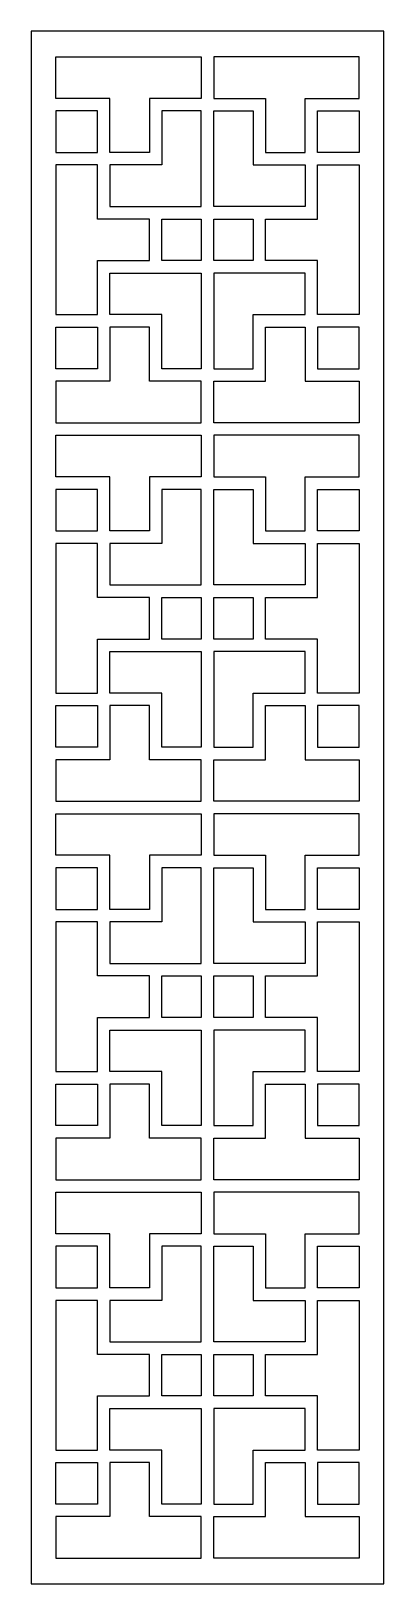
# Model space of a CAD drawing. Header units: centimetres. Extents: x -27 to -22.9, y -9 to 9.
import ezdxf

# ---------------------------------------------------------------- set-up
doc = ezdxf.new("R2010")
doc.units = ezdxf.units.CM
doc.header["$MEASUREMENT"] = 0
doc.layers.add('layer 1', color=7, linetype='Continuous')

msp = doc.modelspace()

# ---------------------------------------------------------------- linework, layer by layer
at = {"layer": 'layer 1', "color": 250}
msp.add_open_spline([(-26.99914, 9.00077), (-25.63316, 9.00077), (-24.26718, 9.00077), (-22.90121, 9.00077), (-22.90121, 9.00077), (-22.90121, 3.00044), (-22.90121, -2.99988), (-22.90121, -9.00021), (-22.90121, -9.00021), (-24.26718, -9.00021), (-25.63316, -9.00021), (-26.99914, -9.00021), (-26.99914, -9.00021), (-26.99914, -2.99988), (-26.99914, 3.00044), (-26.99914, 9.00077)], degree=3, knots=[0, 0, 0, 0, 0.2, 0.2, 0.2, 0.2, 0.4, 0.4, 0.4, 0.4, 0.6, 0.6, 0.6, 0.6, 1, 1, 1, 1], dxfattribs=at)
at = {"layer": 'layer 1', "color": 7}
for points, knots in [([(-25.0225, 8.22022), (-25.0225, 8.38095), (-25.0225, 8.54165), (-25.0225, 8.70236), (-25.0225, 8.70236), (-25.58495, 8.70236), (-26.14743, 8.70236), (-26.70984, 8.70236), (-26.70984, 8.70236), (-26.70984, 8.54165), (-26.70984, 8.38095), (-26.70984, 8.22022), (-26.70984, 8.22022), (-26.50095, 8.22022), (-26.29202, 8.22022), (-26.08313, 8.22022), (-26.08313, 8.22022), (-26.08313, 8.01131), (-26.08313, 7.80241), (-26.08313, 7.59349), (-26.08313, 7.59349), (-25.93047, 7.59349), (-25.7778, 7.59349), (-25.62512, 7.59349), (-25.62512, 7.59349), (-25.62512, 7.80241), (-25.62512, 8.01131), (-25.62512, 8.22022), (-25.62512, 8.22022), (-25.42425, 8.22022), (-25.22337, 8.22022), (-25.0225, 8.22022)], [0, 0, 0, 0, 0.11111111, 0.11111111, 0.11111111, 0.11111111, 0.22222222, 0.22222222, 0.22222222, 0.22222222, 0.33333333, 0.33333333, 0.33333333, 0.33333333, 0.44444444, 0.44444444, 0.44444444, 0.44444444, 0.55555556, 0.55555556, 0.55555556, 0.55555556, 0.66666667, 0.66666667, 0.66666667, 0.66666667, 0.77777778, 0.77777778, 0.77777778, 0.77777778, 1, 1, 1, 1]), ([(-24.87786, 8.22022), (-24.87786, 8.38095), (-24.87786, 8.54165), (-24.87786, 8.70236), (-24.87786, 8.70236), (-24.3154, 8.70236), (-23.75294, 8.70236), (-23.19048, 8.70236), (-23.19048, 8.70236), (-23.19048, 8.54165), (-23.19048, 8.38095), (-23.19048, 8.22022), (-23.19048, 8.22022), (-23.39939, 8.22022), (-23.60829, 8.22022), (-23.81722, 8.22022), (-23.81722, 8.22022), (-23.81722, 8.01131), (-23.81722, 7.80241), (-23.81722, 7.59349), (-23.81722, 7.59349), (-23.9699, 7.59349), (-24.12256, 7.59349), (-24.27521, 7.59349), (-24.27521, 7.59349), (-24.27521, 7.80241), (-24.27521, 8.01131), (-24.27521, 8.22022), (-24.27521, 8.22022), (-24.47609, 8.22022), (-24.67697, 8.22022), (-24.87786, 8.22022)], [0, 0, 0, 0, 0.11111111, 0.11111111, 0.11111111, 0.11111111, 0.22222222, 0.22222222, 0.22222222, 0.22222222, 0.33333333, 0.33333333, 0.33333333, 0.33333333, 0.44444444, 0.44444444, 0.44444444, 0.44444444, 0.55555556, 0.55555556, 0.55555556, 0.55555556, 0.66666667, 0.66666667, 0.66666667, 0.66666667, 0.77777778, 0.77777778, 0.77777778, 0.77777778, 1, 1, 1, 1]), ([(-26.70984, 8.07563), (-26.54916, 8.07563), (-26.38848, 8.07563), (-26.22778, 8.07563), (-26.22778, 8.07563), (-26.22778, 7.91491), (-26.22778, 7.75421), (-26.22778, 7.59349), (-26.22778, 7.59349), (-26.38848, 7.59349), (-26.54916, 7.59349), (-26.70984, 7.59349), (-26.70984, 7.59349), (-26.70984, 7.75421), (-26.70984, 7.91491), (-26.70984, 8.07563)], [0, 0, 0, 0, 0.2, 0.2, 0.2, 0.2, 0.4, 0.4, 0.4, 0.4, 0.6, 0.6, 0.6, 0.6, 1, 1, 1, 1]), ([(-25.4805, 7.44886), (-25.4805, 7.65778), (-25.4805, 7.8667), (-25.4805, 8.07563), (-25.4805, 8.07563), (-25.32782, 8.07563), (-25.17516, 8.07563), (-25.0225, 8.07563), (-25.0225, 8.07563), (-25.0225, 7.70598), (-25.0225, 7.33637), (-25.0225, 6.96677), (-25.0225, 6.96677), (-25.41428, 6.96677), (-25.78639, 6.96677), (-26.08313, 6.96677), (-26.08313, 6.96677), (-26.08313, 7.12745), (-26.08313, 7.28815), (-26.08313, 7.44886), (-26.08313, 7.44886), (-25.88225, 7.44886), (-25.68138, 7.44886), (-25.4805, 7.44886)], [0, 0, 0, 0, 0.14285714, 0.14285714, 0.14285714, 0.14285714, 0.28571429, 0.28571429, 0.28571429, 0.28571429, 0.42857143, 0.42857143, 0.42857143, 0.42857143, 0.57142857, 0.57142857, 0.57142857, 0.57142857, 0.71428571, 0.71428571, 0.71428571, 0.71428571, 1, 1, 1, 1]), ([(-24.41984, 7.44886), (-24.41984, 7.65778), (-24.41984, 7.8667), (-24.41984, 8.07563), (-24.41984, 8.07563), (-24.57252, 8.07563), (-24.72518, 8.07563), (-24.87786, 8.07563), (-24.87786, 8.07563), (-24.87786, 7.70598), (-24.87786, 7.33637), (-24.87786, 6.96677), (-24.87786, 6.96677), (-24.48608, 6.96677), (-24.11397, 6.96677), (-23.81722, 6.96677), (-23.81722, 6.96677), (-23.81722, 7.12745), (-23.81722, 7.28815), (-23.81722, 7.44886), (-23.81722, 7.44886), (-24.0181, 7.44886), (-24.21899, 7.44886), (-24.41984, 7.44886)], [0, 0, 0, 0, 0.14285714, 0.14285714, 0.14285714, 0.14285714, 0.28571429, 0.28571429, 0.28571429, 0.28571429, 0.42857143, 0.42857143, 0.42857143, 0.42857143, 0.57142857, 0.57142857, 0.57142857, 0.57142857, 0.71428571, 0.71428571, 0.71428571, 0.71428571, 1, 1, 1, 1]), ([(-23.19048, 8.07563), (-23.35117, 8.07563), (-23.51188, 8.07563), (-23.67259, 8.07563), (-23.67259, 8.07563), (-23.67259, 7.91491), (-23.67259, 7.75421), (-23.67259, 7.59349), (-23.67259, 7.59349), (-23.51188, 7.59349), (-23.35117, 7.59349), (-23.19048, 7.59349), (-23.19048, 7.59349), (-23.19048, 7.75421), (-23.19048, 7.91491), (-23.19048, 8.07563)], [0, 0, 0, 0, 0.2, 0.2, 0.2, 0.2, 0.4, 0.4, 0.4, 0.4, 0.6, 0.6, 0.6, 0.6, 1, 1, 1, 1]), ([(-26.70984, 7.44886), (-26.54916, 7.44886), (-26.38848, 7.44886), (-26.22778, 7.44886), (-26.22778, 7.44886), (-26.22778, 7.23995), (-26.22778, 7.03105), (-26.22778, 6.82212), (-26.22778, 6.82212), (-26.0269, 6.82212), (-25.82598, 6.82212), (-25.62512, 6.82212), (-25.62512, 6.82212), (-25.62512, 6.66141), (-25.62512, 6.50072), (-25.62512, 6.34002), (-25.62512, 6.34002), (-25.82598, 6.34002), (-26.0269, 6.34002), (-26.22778, 6.34002), (-26.22778, 6.34002), (-26.22778, 6.13111), (-26.22778, 5.92218), (-26.22778, 5.7133), (-26.22778, 5.7133), (-26.38848, 5.7133), (-26.54916, 5.7133), (-26.70984, 5.7133), (-26.70984, 5.7133), (-26.70984, 6.29179), (-26.70984, 6.87034), (-26.70984, 7.44886)], [0, 0, 0, 0, 0.11111111, 0.11111111, 0.11111111, 0.11111111, 0.22222222, 0.22222222, 0.22222222, 0.22222222, 0.33333333, 0.33333333, 0.33333333, 0.33333333, 0.44444444, 0.44444444, 0.44444444, 0.44444444, 0.55555556, 0.55555556, 0.55555556, 0.55555556, 0.66666667, 0.66666667, 0.66666667, 0.66666667, 0.77777778, 0.77777778, 0.77777778, 0.77777778, 1, 1, 1, 1]), ([(-23.19048, 7.44886), (-23.35117, 7.44886), (-23.51188, 7.44886), (-23.67259, 7.44886), (-23.67259, 7.44886), (-23.67259, 7.23995), (-23.67259, 7.03105), (-23.67259, 6.82212), (-23.67259, 6.82212), (-23.87348, 6.82212), (-24.07435, 6.82212), (-24.27521, 6.82212), (-24.27521, 6.82212), (-24.27521, 6.66141), (-24.27521, 6.50072), (-24.27521, 6.34002), (-24.27521, 6.34002), (-24.07435, 6.34002), (-23.87348, 6.34002), (-23.67259, 6.34002), (-23.67259, 6.34002), (-23.67259, 6.13111), (-23.67259, 5.92218), (-23.67259, 5.7133), (-23.67259, 5.7133), (-23.51188, 5.7133), (-23.35117, 5.7133), (-23.19048, 5.7133), (-23.19048, 5.7133), (-23.19048, 6.29179), (-23.19048, 6.87034), (-23.19048, 7.44886)], [0, 0, 0, 0, 0.11111111, 0.11111111, 0.11111111, 0.11111111, 0.22222222, 0.22222222, 0.22222222, 0.22222222, 0.33333333, 0.33333333, 0.33333333, 0.33333333, 0.44444444, 0.44444444, 0.44444444, 0.44444444, 0.55555556, 0.55555556, 0.55555556, 0.55555556, 0.66666667, 0.66666667, 0.66666667, 0.66666667, 0.77777778, 0.77777778, 0.77777778, 0.77777778, 1, 1, 1, 1]), ([(-25.4805, 6.34002), (-25.32782, 6.34002), (-25.17516, 6.34002), (-25.0225, 6.34002), (-25.0225, 6.34002), (-25.0225, 6.50072), (-25.0225, 6.66141), (-25.0225, 6.82212), (-25.0225, 6.82212), (-25.17516, 6.82212), (-25.32782, 6.82212), (-25.4805, 6.82212), (-25.4805, 6.82212), (-25.4805, 6.66141), (-25.4805, 6.50072), (-25.4805, 6.34002)], [0, 0, 0, 0, 0.2, 0.2, 0.2, 0.2, 0.4, 0.4, 0.4, 0.4, 0.6, 0.6, 0.6, 0.6, 1, 1, 1, 1]), ([(-24.41984, 6.82212), (-24.57252, 6.82212), (-24.72518, 6.82212), (-24.87786, 6.82212), (-24.87786, 6.82212), (-24.87786, 6.66141), (-24.87786, 6.50072), (-24.87786, 6.34002), (-24.87786, 6.34002), (-24.72518, 6.34002), (-24.57252, 6.34002), (-24.41984, 6.34002), (-24.41984, 6.34002), (-24.41984, 6.50072), (-24.41984, 6.66141), (-24.41984, 6.82212)], [0, 0, 0, 0, 0.2, 0.2, 0.2, 0.2, 0.4, 0.4, 0.4, 0.4, 0.6, 0.6, 0.6, 0.6, 1, 1, 1, 1]), ([(-25.4805, 5.7133), (-25.4805, 5.50435), (-25.4805, 5.29543), (-25.4805, 5.08654), (-25.4805, 5.08654), (-25.32782, 5.08654), (-25.17516, 5.08654), (-25.0225, 5.08654), (-25.0225, 5.08654), (-25.0225, 5.45615), (-25.0225, 5.82577), (-25.0225, 6.19539), (-25.0225, 6.19539), (-25.41428, 6.19539), (-25.78639, 6.19539), (-26.08313, 6.19539), (-26.08313, 6.19539), (-26.08313, 6.03468), (-26.08313, 5.87397), (-26.08313, 5.7133), (-26.08313, 5.7133), (-25.88225, 5.7133), (-25.68138, 5.7133), (-25.4805, 5.7133)], [0, 0, 0, 0, 0.14285714, 0.14285714, 0.14285714, 0.14285714, 0.28571429, 0.28571429, 0.28571429, 0.28571429, 0.42857143, 0.42857143, 0.42857143, 0.42857143, 0.57142857, 0.57142857, 0.57142857, 0.57142857, 0.71428571, 0.71428571, 0.71428571, 0.71428571, 1, 1, 1, 1]), ([(-24.41984, 5.7133), (-24.41984, 5.50435), (-24.41984, 5.29543), (-24.41984, 5.08654), (-24.41984, 5.08654), (-24.57252, 5.08654), (-24.72518, 5.08654), (-24.87786, 5.08654), (-24.87786, 5.08654), (-24.87786, 5.45615), (-24.87786, 5.82577), (-24.87786, 6.19539), (-24.87786, 6.19539), (-24.48608, 6.19539), (-24.11397, 6.19539), (-23.81722, 6.19539), (-23.81722, 6.19539), (-23.81722, 6.03468), (-23.81722, 5.87397), (-23.81722, 5.7133), (-23.81722, 5.7133), (-24.0181, 5.7133), (-24.21899, 5.7133), (-24.41984, 5.7133)], [0, 0, 0, 0, 0.14285714, 0.14285714, 0.14285714, 0.14285714, 0.28571429, 0.28571429, 0.28571429, 0.28571429, 0.42857143, 0.42857143, 0.42857143, 0.42857143, 0.57142857, 0.57142857, 0.57142857, 0.57142857, 0.71428571, 0.71428571, 0.71428571, 0.71428571, 1, 1, 1, 1]), ([(-26.70984, 5.08654), (-26.54916, 5.08654), (-26.38848, 5.08654), (-26.22778, 5.08654), (-26.22778, 5.08654), (-26.22778, 5.24723), (-26.22778, 5.40793), (-26.22778, 5.56865), (-26.22778, 5.56865), (-26.38848, 5.56865), (-26.54916, 5.56865), (-26.70984, 5.56865), (-26.70984, 5.56865), (-26.70984, 5.40793), (-26.70984, 5.24723), (-26.70984, 5.08654)], [0, 0, 0, 0, 0.2, 0.2, 0.2, 0.2, 0.4, 0.4, 0.4, 0.4, 0.6, 0.6, 0.6, 0.6, 1, 1, 1, 1]), ([(-25.0225, 4.94191), (-25.0225, 4.78119), (-25.0225, 4.62048), (-25.0225, 4.45979), (-25.0225, 4.45979), (-25.58495, 4.45979), (-26.14743, 4.45979), (-26.70984, 4.45979), (-26.70984, 4.45979), (-26.70984, 4.62048), (-26.70984, 4.78119), (-26.70984, 4.94191), (-26.70984, 4.94191), (-26.50095, 4.94191), (-26.29202, 4.94191), (-26.08313, 4.94191), (-26.08313, 4.94191), (-26.08313, 5.15081), (-26.08313, 5.35973), (-26.08313, 5.56865), (-26.08313, 5.56865), (-25.93047, 5.56865), (-25.7778, 5.56865), (-25.62512, 5.56865), (-25.62512, 5.56865), (-25.62512, 5.35973), (-25.62512, 5.15081), (-25.62512, 4.94191), (-25.62512, 4.94191), (-25.42425, 4.94191), (-25.22337, 4.94191), (-25.0225, 4.94191)], [0, 0, 0, 0, 0.11111111, 0.11111111, 0.11111111, 0.11111111, 0.22222222, 0.22222222, 0.22222222, 0.22222222, 0.33333333, 0.33333333, 0.33333333, 0.33333333, 0.44444444, 0.44444444, 0.44444444, 0.44444444, 0.55555556, 0.55555556, 0.55555556, 0.55555556, 0.66666667, 0.66666667, 0.66666667, 0.66666667, 0.77777778, 0.77777778, 0.77777778, 0.77777778, 1, 1, 1, 1]), ([(-24.87786, 4.94191), (-24.87786, 4.78119), (-24.87786, 4.62048), (-24.87786, 4.45979), (-24.87786, 4.45979), (-24.3154, 4.45979), (-23.75294, 4.45979), (-23.19048, 4.45979), (-23.19048, 4.45979), (-23.19048, 4.62048), (-23.19048, 4.78119), (-23.19048, 4.94191), (-23.19048, 4.94191), (-23.39939, 4.94191), (-23.60829, 4.94191), (-23.81722, 4.94191), (-23.81722, 4.94191), (-23.81722, 5.15081), (-23.81722, 5.35973), (-23.81722, 5.56865), (-23.81722, 5.56865), (-23.9699, 5.56865), (-24.12256, 5.56865), (-24.27521, 5.56865), (-24.27521, 5.56865), (-24.27521, 5.35973), (-24.27521, 5.15081), (-24.27521, 4.94191), (-24.27521, 4.94191), (-24.47609, 4.94191), (-24.67697, 4.94191), (-24.87786, 4.94191)], [0, 0, 0, 0, 0.11111111, 0.11111111, 0.11111111, 0.11111111, 0.22222222, 0.22222222, 0.22222222, 0.22222222, 0.33333333, 0.33333333, 0.33333333, 0.33333333, 0.44444444, 0.44444444, 0.44444444, 0.44444444, 0.55555556, 0.55555556, 0.55555556, 0.55555556, 0.66666667, 0.66666667, 0.66666667, 0.66666667, 0.77777778, 0.77777778, 0.77777778, 0.77777778, 1, 1, 1, 1]), ([(-23.19048, 5.08654), (-23.35117, 5.08654), (-23.51188, 5.08654), (-23.67259, 5.08654), (-23.67259, 5.08654), (-23.67259, 5.24723), (-23.67259, 5.40793), (-23.67259, 5.56865), (-23.67259, 5.56865), (-23.51188, 5.56865), (-23.35117, 5.56865), (-23.19048, 5.56865), (-23.19048, 5.56865), (-23.19048, 5.40793), (-23.19048, 5.24723), (-23.19048, 5.08654)], [0, 0, 0, 0, 0.2, 0.2, 0.2, 0.2, 0.4, 0.4, 0.4, 0.4, 0.6, 0.6, 0.6, 0.6, 1, 1, 1, 1]), ([(-25.0225, 3.83306), (-25.0225, 3.99373), (-25.0225, 4.15446), (-25.0225, 4.31515), (-25.0225, 4.31515), (-25.58495, 4.31515), (-26.14743, 4.31515), (-26.70984, 4.31515), (-26.70984, 4.31515), (-26.70984, 4.15446), (-26.70984, 3.99373), (-26.70984, 3.83306), (-26.70984, 3.83306), (-26.50095, 3.83306), (-26.29202, 3.83306), (-26.08313, 3.83306), (-26.08313, 3.83306), (-26.08313, 3.62412), (-26.08313, 3.41524), (-26.08313, 3.20632), (-26.08313, 3.20632), (-25.93047, 3.20632), (-25.7778, 3.20632), (-25.62512, 3.20632), (-25.62512, 3.20632), (-25.62512, 3.41524), (-25.62512, 3.62412), (-25.62512, 3.83306), (-25.62512, 3.83306), (-25.42425, 3.83306), (-25.22337, 3.83306), (-25.0225, 3.83306)], [0, 0, 0, 0, 0.11111111, 0.11111111, 0.11111111, 0.11111111, 0.22222222, 0.22222222, 0.22222222, 0.22222222, 0.33333333, 0.33333333, 0.33333333, 0.33333333, 0.44444444, 0.44444444, 0.44444444, 0.44444444, 0.55555556, 0.55555556, 0.55555556, 0.55555556, 0.66666667, 0.66666667, 0.66666667, 0.66666667, 0.77777778, 0.77777778, 0.77777778, 0.77777778, 1, 1, 1, 1]), ([(-24.87786, 3.83306), (-24.87786, 3.99373), (-24.87786, 4.15446), (-24.87786, 4.31515), (-24.87786, 4.31515), (-24.3154, 4.31515), (-23.75294, 4.31515), (-23.19048, 4.31515), (-23.19048, 4.31515), (-23.19048, 4.15446), (-23.19048, 3.99373), (-23.19048, 3.83306), (-23.19048, 3.83306), (-23.39939, 3.83306), (-23.60829, 3.83306), (-23.81722, 3.83306), (-23.81722, 3.83306), (-23.81722, 3.62412), (-23.81722, 3.41524), (-23.81722, 3.20632), (-23.81722, 3.20632), (-23.9699, 3.20632), (-24.12256, 3.20632), (-24.27521, 3.20632), (-24.27521, 3.20632), (-24.27521, 3.41524), (-24.27521, 3.62412), (-24.27521, 3.83306), (-24.27521, 3.83306), (-24.47609, 3.83306), (-24.67697, 3.83306), (-24.87786, 3.83306)], [0, 0, 0, 0, 0.11111111, 0.11111111, 0.11111111, 0.11111111, 0.22222222, 0.22222222, 0.22222222, 0.22222222, 0.33333333, 0.33333333, 0.33333333, 0.33333333, 0.44444444, 0.44444444, 0.44444444, 0.44444444, 0.55555556, 0.55555556, 0.55555556, 0.55555556, 0.66666667, 0.66666667, 0.66666667, 0.66666667, 0.77777778, 0.77777778, 0.77777778, 0.77777778, 1, 1, 1, 1]), ([(-26.70984, 3.68842), (-26.54916, 3.68842), (-26.38848, 3.68842), (-26.22778, 3.68842), (-26.22778, 3.68842), (-26.22778, 3.52772), (-26.22778, 3.367), (-26.22778, 3.20632), (-26.22778, 3.20632), (-26.38848, 3.20632), (-26.54916, 3.20632), (-26.70984, 3.20632), (-26.70984, 3.20632), (-26.70984, 3.367), (-26.70984, 3.52772), (-26.70984, 3.68842)], [0, 0, 0, 0, 0.2, 0.2, 0.2, 0.2, 0.4, 0.4, 0.4, 0.4, 0.6, 0.6, 0.6, 0.6, 1, 1, 1, 1]), ([(-25.4805, 3.06168), (-25.4805, 3.27059), (-25.4805, 3.47949), (-25.4805, 3.68842), (-25.4805, 3.68842), (-25.32782, 3.68842), (-25.17516, 3.68842), (-25.0225, 3.68842), (-25.0225, 3.68842), (-25.0225, 3.31879), (-25.0225, 2.94917), (-25.0225, 2.57956), (-25.0225, 2.57956), (-25.41428, 2.57956), (-25.78639, 2.57956), (-26.08313, 2.57956), (-26.08313, 2.57956), (-26.08313, 2.74025), (-26.08313, 2.90098), (-26.08313, 3.06168), (-26.08313, 3.06168), (-25.88225, 3.06168), (-25.68138, 3.06168), (-25.4805, 3.06168)], [0, 0, 0, 0, 0.14285714, 0.14285714, 0.14285714, 0.14285714, 0.28571429, 0.28571429, 0.28571429, 0.28571429, 0.42857143, 0.42857143, 0.42857143, 0.42857143, 0.57142857, 0.57142857, 0.57142857, 0.57142857, 0.71428571, 0.71428571, 0.71428571, 0.71428571, 1, 1, 1, 1]), ([(-24.41984, 3.06168), (-24.41984, 3.27059), (-24.41984, 3.47949), (-24.41984, 3.68842), (-24.41984, 3.68842), (-24.57252, 3.68842), (-24.72518, 3.68842), (-24.87786, 3.68842), (-24.87786, 3.68842), (-24.87786, 3.31879), (-24.87786, 2.94917), (-24.87786, 2.57956), (-24.87786, 2.57956), (-24.48608, 2.57956), (-24.11397, 2.57956), (-23.81722, 2.57956), (-23.81722, 2.57956), (-23.81722, 2.74025), (-23.81722, 2.90098), (-23.81722, 3.06168), (-23.81722, 3.06168), (-24.0181, 3.06168), (-24.21899, 3.06168), (-24.41984, 3.06168)], [0, 0, 0, 0, 0.14285714, 0.14285714, 0.14285714, 0.14285714, 0.28571429, 0.28571429, 0.28571429, 0.28571429, 0.42857143, 0.42857143, 0.42857143, 0.42857143, 0.57142857, 0.57142857, 0.57142857, 0.57142857, 0.71428571, 0.71428571, 0.71428571, 0.71428571, 1, 1, 1, 1]), ([(-23.19048, 3.68842), (-23.35117, 3.68842), (-23.51188, 3.68842), (-23.67259, 3.68842), (-23.67259, 3.68842), (-23.67259, 3.52772), (-23.67259, 3.367), (-23.67259, 3.20632), (-23.67259, 3.20632), (-23.51188, 3.20632), (-23.35117, 3.20632), (-23.19048, 3.20632), (-23.19048, 3.20632), (-23.19048, 3.367), (-23.19048, 3.52772), (-23.19048, 3.68842)], [0, 0, 0, 0, 0.2, 0.2, 0.2, 0.2, 0.4, 0.4, 0.4, 0.4, 0.6, 0.6, 0.6, 0.6, 1, 1, 1, 1]), ([(-26.70984, 3.06168), (-26.54916, 3.06168), (-26.38848, 3.06168), (-26.22778, 3.06168), (-26.22778, 3.06168), (-26.22778, 2.85276), (-26.22778, 2.64386), (-26.22778, 2.43493), (-26.22778, 2.43493), (-26.0269, 2.43493), (-25.82598, 2.43493), (-25.62512, 2.43493), (-25.62512, 2.43493), (-25.62512, 2.27423), (-25.62512, 2.11353), (-25.62512, 1.95282), (-25.62512, 1.95282), (-25.82598, 1.95282), (-26.0269, 1.95282), (-26.22778, 1.95282), (-26.22778, 1.95282), (-26.22778, 1.74391), (-26.22778, 1.53498), (-26.22778, 1.32608), (-26.22778, 1.32608), (-26.38848, 1.32608), (-26.54916, 1.32608), (-26.70984, 1.32608), (-26.70984, 1.32608), (-26.70984, 1.90461), (-26.70984, 2.48314), (-26.70984, 3.06168)], [0, 0, 0, 0, 0.11111111, 0.11111111, 0.11111111, 0.11111111, 0.22222222, 0.22222222, 0.22222222, 0.22222222, 0.33333333, 0.33333333, 0.33333333, 0.33333333, 0.44444444, 0.44444444, 0.44444444, 0.44444444, 0.55555556, 0.55555556, 0.55555556, 0.55555556, 0.66666667, 0.66666667, 0.66666667, 0.66666667, 0.77777778, 0.77777778, 0.77777778, 0.77777778, 1, 1, 1, 1]), ([(-23.19048, 3.06168), (-23.35117, 3.06168), (-23.51188, 3.06168), (-23.67259, 3.06168), (-23.67259, 3.06168), (-23.67259, 2.85276), (-23.67259, 2.64386), (-23.67259, 2.43493), (-23.67259, 2.43493), (-23.87348, 2.43493), (-24.07435, 2.43493), (-24.27521, 2.43493), (-24.27521, 2.43493), (-24.27521, 2.27423), (-24.27521, 2.11353), (-24.27521, 1.95282), (-24.27521, 1.95282), (-24.07435, 1.95282), (-23.87348, 1.95282), (-23.67259, 1.95282), (-23.67259, 1.95282), (-23.67259, 1.74391), (-23.67259, 1.53498), (-23.67259, 1.32608), (-23.67259, 1.32608), (-23.51188, 1.32608), (-23.35117, 1.32608), (-23.19048, 1.32608), (-23.19048, 1.32608), (-23.19048, 1.90461), (-23.19048, 2.48314), (-23.19048, 3.06168)], [0, 0, 0, 0, 0.11111111, 0.11111111, 0.11111111, 0.11111111, 0.22222222, 0.22222222, 0.22222222, 0.22222222, 0.33333333, 0.33333333, 0.33333333, 0.33333333, 0.44444444, 0.44444444, 0.44444444, 0.44444444, 0.55555556, 0.55555556, 0.55555556, 0.55555556, 0.66666667, 0.66666667, 0.66666667, 0.66666667, 0.77777778, 0.77777778, 0.77777778, 0.77777778, 1, 1, 1, 1]), ([(-25.4805, 1.95282), (-25.32782, 1.95282), (-25.17516, 1.95282), (-25.0225, 1.95282), (-25.0225, 1.95282), (-25.0225, 2.11353), (-25.0225, 2.27423), (-25.0225, 2.43493), (-25.0225, 2.43493), (-25.17516, 2.43493), (-25.32782, 2.43493), (-25.4805, 2.43493), (-25.4805, 2.43493), (-25.4805, 2.27423), (-25.4805, 2.11353), (-25.4805, 1.95282)], [0, 0, 0, 0, 0.2, 0.2, 0.2, 0.2, 0.4, 0.4, 0.4, 0.4, 0.6, 0.6, 0.6, 0.6, 1, 1, 1, 1]), ([(-24.41984, 2.43493), (-24.57252, 2.43493), (-24.72518, 2.43493), (-24.87786, 2.43493), (-24.87786, 2.43493), (-24.87786, 2.27423), (-24.87786, 2.11353), (-24.87786, 1.95282), (-24.87786, 1.95282), (-24.72518, 1.95282), (-24.57252, 1.95282), (-24.41984, 1.95282), (-24.41984, 1.95282), (-24.41984, 2.11353), (-24.41984, 2.27423), (-24.41984, 2.43493)], [0, 0, 0, 0, 0.2, 0.2, 0.2, 0.2, 0.4, 0.4, 0.4, 0.4, 0.6, 0.6, 0.6, 0.6, 1, 1, 1, 1]), ([(-25.4805, 1.32608), (-25.4805, 1.11716), (-25.4805, 0.90826), (-25.4805, 0.69932), (-25.4805, 0.69932), (-25.32782, 0.69932), (-25.17516, 0.69932), (-25.0225, 0.69932), (-25.0225, 0.69932), (-25.0225, 1.06895), (-25.0225, 1.43859), (-25.0225, 1.80819), (-25.0225, 1.80819), (-25.41428, 1.80819), (-25.78639, 1.80819), (-26.08313, 1.80819), (-26.08313, 1.80819), (-26.08313, 1.64748), (-26.08313, 1.4868), (-26.08313, 1.32608), (-26.08313, 1.32608), (-25.88225, 1.32608), (-25.68138, 1.32608), (-25.4805, 1.32608)], [0, 0, 0, 0, 0.14285714, 0.14285714, 0.14285714, 0.14285714, 0.28571429, 0.28571429, 0.28571429, 0.28571429, 0.42857143, 0.42857143, 0.42857143, 0.42857143, 0.57142857, 0.57142857, 0.57142857, 0.57142857, 0.71428571, 0.71428571, 0.71428571, 0.71428571, 1, 1, 1, 1]), ([(-24.41984, 1.32608), (-24.41984, 1.11716), (-24.41984, 0.90826), (-24.41984, 0.69932), (-24.41984, 0.69932), (-24.57252, 0.69932), (-24.72518, 0.69932), (-24.87786, 0.69932), (-24.87786, 0.69932), (-24.87786, 1.06895), (-24.87786, 1.43859), (-24.87786, 1.80819), (-24.87786, 1.80819), (-24.48608, 1.80819), (-24.11397, 1.80819), (-23.81722, 1.80819), (-23.81722, 1.80819), (-23.81722, 1.64748), (-23.81722, 1.4868), (-23.81722, 1.32608), (-23.81722, 1.32608), (-24.0181, 1.32608), (-24.21899, 1.32608), (-24.41984, 1.32608)], [0, 0, 0, 0, 0.14285714, 0.14285714, 0.14285714, 0.14285714, 0.28571429, 0.28571429, 0.28571429, 0.28571429, 0.42857143, 0.42857143, 0.42857143, 0.42857143, 0.57142857, 0.57142857, 0.57142857, 0.57142857, 0.71428571, 0.71428571, 0.71428571, 0.71428571, 1, 1, 1, 1]), ([(-26.70984, 0.69932), (-26.54916, 0.69932), (-26.38848, 0.69932), (-26.22778, 0.69932), (-26.22778, 0.69932), (-26.22778, 0.86005), (-26.22778, 1.02074), (-26.22778, 1.18145), (-26.22778, 1.18145), (-26.38848, 1.18145), (-26.54916, 1.18145), (-26.70984, 1.18145), (-26.70984, 1.18145), (-26.70984, 1.02074), (-26.70984, 0.86005), (-26.70984, 0.69932)], [0, 0, 0, 0, 0.2, 0.2, 0.2, 0.2, 0.4, 0.4, 0.4, 0.4, 0.6, 0.6, 0.6, 0.6, 1, 1, 1, 1]), ([(-25.0225, 0.5547), (-25.0225, 0.39401), (-25.0225, 0.2333), (-25.0225, 0.07258), (-25.0225, 0.07258), (-25.58495, 0.07258), (-26.14743, 0.07258), (-26.70984, 0.07258), (-26.70984, 0.07258), (-26.70984, 0.2333), (-26.70984, 0.39401), (-26.70984, 0.5547), (-26.70984, 0.5547), (-26.50095, 0.5547), (-26.29202, 0.5547), (-26.08313, 0.5547), (-26.08313, 0.5547), (-26.08313, 0.76364), (-26.08313, 0.97254), (-26.08313, 1.18145), (-26.08313, 1.18145), (-25.93047, 1.18145), (-25.7778, 1.18145), (-25.62512, 1.18145), (-25.62512, 1.18145), (-25.62512, 0.97254), (-25.62512, 0.76364), (-25.62512, 0.5547), (-25.62512, 0.5547), (-25.42425, 0.5547), (-25.22337, 0.5547), (-25.0225, 0.5547)], [0, 0, 0, 0, 0.11111111, 0.11111111, 0.11111111, 0.11111111, 0.22222222, 0.22222222, 0.22222222, 0.22222222, 0.33333333, 0.33333333, 0.33333333, 0.33333333, 0.44444444, 0.44444444, 0.44444444, 0.44444444, 0.55555556, 0.55555556, 0.55555556, 0.55555556, 0.66666667, 0.66666667, 0.66666667, 0.66666667, 0.77777778, 0.77777778, 0.77777778, 0.77777778, 1, 1, 1, 1]), ([(-24.87786, 0.5547), (-24.87786, 0.39401), (-24.87786, 0.2333), (-24.87786, 0.07258), (-24.87786, 0.07258), (-24.3154, 0.07258), (-23.75294, 0.07258), (-23.19048, 0.07258), (-23.19048, 0.07258), (-23.19048, 0.2333), (-23.19048, 0.39401), (-23.19048, 0.5547), (-23.19048, 0.5547), (-23.39939, 0.5547), (-23.60829, 0.5547), (-23.81722, 0.5547), (-23.81722, 0.5547), (-23.81722, 0.76364), (-23.81722, 0.97254), (-23.81722, 1.18145), (-23.81722, 1.18145), (-23.9699, 1.18145), (-24.12256, 1.18145), (-24.27521, 1.18145), (-24.27521, 1.18145), (-24.27521, 0.97254), (-24.27521, 0.76364), (-24.27521, 0.5547), (-24.27521, 0.5547), (-24.47609, 0.5547), (-24.67697, 0.5547), (-24.87786, 0.5547)], [0, 0, 0, 0, 0.11111111, 0.11111111, 0.11111111, 0.11111111, 0.22222222, 0.22222222, 0.22222222, 0.22222222, 0.33333333, 0.33333333, 0.33333333, 0.33333333, 0.44444444, 0.44444444, 0.44444444, 0.44444444, 0.55555556, 0.55555556, 0.55555556, 0.55555556, 0.66666667, 0.66666667, 0.66666667, 0.66666667, 0.77777778, 0.77777778, 0.77777778, 0.77777778, 1, 1, 1, 1]), ([(-23.19048, 0.69932), (-23.35117, 0.69932), (-23.51188, 0.69932), (-23.67259, 0.69932), (-23.67259, 0.69932), (-23.67259, 0.86005), (-23.67259, 1.02074), (-23.67259, 1.18145), (-23.67259, 1.18145), (-23.51188, 1.18145), (-23.35117, 1.18145), (-23.19048, 1.18145), (-23.19048, 1.18145), (-23.19048, 1.02074), (-23.19048, 0.86005), (-23.19048, 0.69932)], [0, 0, 0, 0, 0.2, 0.2, 0.2, 0.2, 0.4, 0.4, 0.4, 0.4, 0.6, 0.6, 0.6, 0.6, 1, 1, 1, 1]), ([(-25.0225, -0.55414), (-25.0225, -0.39345), (-25.0225, -0.23274), (-25.0225, -0.07203), (-25.0225, -0.07203), (-25.58495, -0.07203), (-26.14743, -0.07203), (-26.70984, -0.07203), (-26.70984, -0.07203), (-26.70984, -0.23274), (-26.70984, -0.39345), (-26.70984, -0.55414), (-26.70984, -0.55414), (-26.50095, -0.55414), (-26.29202, -0.55414), (-26.08313, -0.55414), (-26.08313, -0.55414), (-26.08313, -0.76308), (-26.08313, -0.97198), (-26.08313, -1.18089), (-26.08313, -1.18089), (-25.93047, -1.18089), (-25.7778, -1.18089), (-25.62512, -1.18089), (-25.62512, -1.18089), (-25.62512, -0.97198), (-25.62512, -0.76308), (-25.62512, -0.55414), (-25.62512, -0.55414), (-25.42425, -0.55414), (-25.22337, -0.55414), (-25.0225, -0.55414)], [0, 0, 0, 0, 0.11111111, 0.11111111, 0.11111111, 0.11111111, 0.22222222, 0.22222222, 0.22222222, 0.22222222, 0.33333333, 0.33333333, 0.33333333, 0.33333333, 0.44444444, 0.44444444, 0.44444444, 0.44444444, 0.55555556, 0.55555556, 0.55555556, 0.55555556, 0.66666667, 0.66666667, 0.66666667, 0.66666667, 0.77777778, 0.77777778, 0.77777778, 0.77777778, 1, 1, 1, 1]), ([(-24.87786, -0.55414), (-24.87786, -0.39345), (-24.87786, -0.23274), (-24.87786, -0.07203), (-24.87786, -0.07203), (-24.3154, -0.07203), (-23.75294, -0.07203), (-23.19048, -0.07203), (-23.19048, -0.07203), (-23.19048, -0.23274), (-23.19048, -0.39345), (-23.19048, -0.55414), (-23.19048, -0.55414), (-23.39939, -0.55414), (-23.60829, -0.55414), (-23.81722, -0.55414), (-23.81722, -0.55414), (-23.81722, -0.76308), (-23.81722, -0.97198), (-23.81722, -1.18089), (-23.81722, -1.18089), (-23.9699, -1.18089), (-24.12256, -1.18089), (-24.27521, -1.18089), (-24.27521, -1.18089), (-24.27521, -0.97198), (-24.27521, -0.76308), (-24.27521, -0.55414), (-24.27521, -0.55414), (-24.47609, -0.55414), (-24.67697, -0.55414), (-24.87786, -0.55414)], [0, 0, 0, 0, 0.11111111, 0.11111111, 0.11111111, 0.11111111, 0.22222222, 0.22222222, 0.22222222, 0.22222222, 0.33333333, 0.33333333, 0.33333333, 0.33333333, 0.44444444, 0.44444444, 0.44444444, 0.44444444, 0.55555556, 0.55555556, 0.55555556, 0.55555556, 0.66666667, 0.66666667, 0.66666667, 0.66666667, 0.77777778, 0.77777778, 0.77777778, 0.77777778, 1, 1, 1, 1]), ([(-26.70984, -0.69876), (-26.54916, -0.69876), (-26.38848, -0.69876), (-26.22778, -0.69876), (-26.22778, -0.69876), (-26.22778, -0.85949), (-26.22778, -1.02018), (-26.22778, -1.18089), (-26.22778, -1.18089), (-26.38848, -1.18089), (-26.54916, -1.18089), (-26.70984, -1.18089), (-26.70984, -1.18089), (-26.70984, -1.02018), (-26.70984, -0.85949), (-26.70984, -0.69876)], [0, 0, 0, 0, 0.2, 0.2, 0.2, 0.2, 0.4, 0.4, 0.4, 0.4, 0.6, 0.6, 0.6, 0.6, 1, 1, 1, 1]), ([(-25.4805, -1.32552), (-25.4805, -1.1166), (-25.4805, -0.90769), (-25.4805, -0.69876), (-25.4805, -0.69876), (-25.32782, -0.69876), (-25.17516, -0.69876), (-25.0225, -0.69876), (-25.0225, -0.69876), (-25.0225, -1.06839), (-25.0225, -1.43802), (-25.0225, -1.80763), (-25.0225, -1.80763), (-25.41428, -1.80763), (-25.78639, -1.80763), (-26.08313, -1.80763), (-26.08313, -1.80763), (-26.08313, -1.64692), (-26.08313, -1.48624), (-26.08313, -1.32552), (-26.08313, -1.32552), (-25.88225, -1.32552), (-25.68138, -1.32552), (-25.4805, -1.32552)], [0, 0, 0, 0, 0.14285714, 0.14285714, 0.14285714, 0.14285714, 0.28571429, 0.28571429, 0.28571429, 0.28571429, 0.42857143, 0.42857143, 0.42857143, 0.42857143, 0.57142857, 0.57142857, 0.57142857, 0.57142857, 0.71428571, 0.71428571, 0.71428571, 0.71428571, 1, 1, 1, 1]), ([(-24.41984, -1.32552), (-24.41984, -1.1166), (-24.41984, -0.90769), (-24.41984, -0.69876), (-24.41984, -0.69876), (-24.57252, -0.69876), (-24.72518, -0.69876), (-24.87786, -0.69876), (-24.87786, -0.69876), (-24.87786, -1.06839), (-24.87786, -1.43802), (-24.87786, -1.80763), (-24.87786, -1.80763), (-24.48608, -1.80763), (-24.11397, -1.80763), (-23.81722, -1.80763), (-23.81722, -1.80763), (-23.81722, -1.64692), (-23.81722, -1.48624), (-23.81722, -1.32552), (-23.81722, -1.32552), (-24.0181, -1.32552), (-24.21899, -1.32552), (-24.41984, -1.32552)], [0, 0, 0, 0, 0.14285714, 0.14285714, 0.14285714, 0.14285714, 0.28571429, 0.28571429, 0.28571429, 0.28571429, 0.42857143, 0.42857143, 0.42857143, 0.42857143, 0.57142857, 0.57142857, 0.57142857, 0.57142857, 0.71428571, 0.71428571, 0.71428571, 0.71428571, 1, 1, 1, 1]), ([(-23.19048, -0.69876), (-23.35117, -0.69876), (-23.51188, -0.69876), (-23.67259, -0.69876), (-23.67259, -0.69876), (-23.67259, -0.85949), (-23.67259, -1.02018), (-23.67259, -1.18089), (-23.67259, -1.18089), (-23.51188, -1.18089), (-23.35117, -1.18089), (-23.19048, -1.18089), (-23.19048, -1.18089), (-23.19048, -1.02018), (-23.19048, -0.85949), (-23.19048, -0.69876)], [0, 0, 0, 0, 0.2, 0.2, 0.2, 0.2, 0.4, 0.4, 0.4, 0.4, 0.6, 0.6, 0.6, 0.6, 1, 1, 1, 1]), ([(-26.70984, -1.32552), (-26.54916, -1.32552), (-26.38848, -1.32552), (-26.22778, -1.32552), (-26.22778, -1.32552), (-26.22778, -1.53444), (-26.22778, -1.74335), (-26.22778, -1.95226), (-26.22778, -1.95226), (-26.0269, -1.95226), (-25.82598, -1.95226), (-25.62512, -1.95226), (-25.62512, -1.95226), (-25.62512, -2.11297), (-25.62512, -2.27368), (-25.62512, -2.43436), (-25.62512, -2.43436), (-25.82598, -2.43436), (-26.0269, -2.43436), (-26.22778, -2.43436), (-26.22778, -2.43436), (-26.22778, -2.6433), (-26.22778, -2.85219), (-26.22778, -3.06112), (-26.22778, -3.06112), (-26.38848, -3.06112), (-26.54916, -3.06112), (-26.70984, -3.06112), (-26.70984, -3.06112), (-26.70984, -2.48258), (-26.70984, -1.90406), (-26.70984, -1.32552)], [0, 0, 0, 0, 0.11111111, 0.11111111, 0.11111111, 0.11111111, 0.22222222, 0.22222222, 0.22222222, 0.22222222, 0.33333333, 0.33333333, 0.33333333, 0.33333333, 0.44444444, 0.44444444, 0.44444444, 0.44444444, 0.55555556, 0.55555556, 0.55555556, 0.55555556, 0.66666667, 0.66666667, 0.66666667, 0.66666667, 0.77777778, 0.77777778, 0.77777778, 0.77777778, 1, 1, 1, 1]), ([(-23.19048, -1.32552), (-23.35117, -1.32552), (-23.51188, -1.32552), (-23.67259, -1.32552), (-23.67259, -1.32552), (-23.67259, -1.53444), (-23.67259, -1.74335), (-23.67259, -1.95226), (-23.67259, -1.95226), (-23.87348, -1.95226), (-24.07435, -1.95226), (-24.27521, -1.95226), (-24.27521, -1.95226), (-24.27521, -2.11297), (-24.27521, -2.27368), (-24.27521, -2.43436), (-24.27521, -2.43436), (-24.07435, -2.43436), (-23.87348, -2.43436), (-23.67259, -2.43436), (-23.67259, -2.43436), (-23.67259, -2.6433), (-23.67259, -2.85219), (-23.67259, -3.06112), (-23.67259, -3.06112), (-23.51188, -3.06112), (-23.35117, -3.06112), (-23.19048, -3.06112), (-23.19048, -3.06112), (-23.19048, -2.48258), (-23.19048, -1.90406), (-23.19048, -1.32552)], [0, 0, 0, 0, 0.11111111, 0.11111111, 0.11111111, 0.11111111, 0.22222222, 0.22222222, 0.22222222, 0.22222222, 0.33333333, 0.33333333, 0.33333333, 0.33333333, 0.44444444, 0.44444444, 0.44444444, 0.44444444, 0.55555556, 0.55555556, 0.55555556, 0.55555556, 0.66666667, 0.66666667, 0.66666667, 0.66666667, 0.77777778, 0.77777778, 0.77777778, 0.77777778, 1, 1, 1, 1]), ([(-25.4805, -2.43436), (-25.32782, -2.43436), (-25.17516, -2.43436), (-25.0225, -2.43436), (-25.0225, -2.43436), (-25.0225, -2.27368), (-25.0225, -2.11297), (-25.0225, -1.95226), (-25.0225, -1.95226), (-25.17516, -1.95226), (-25.32782, -1.95226), (-25.4805, -1.95226), (-25.4805, -1.95226), (-25.4805, -2.11297), (-25.4805, -2.27368), (-25.4805, -2.43436)], [0, 0, 0, 0, 0.2, 0.2, 0.2, 0.2, 0.4, 0.4, 0.4, 0.4, 0.6, 0.6, 0.6, 0.6, 1, 1, 1, 1]), ([(-24.41984, -1.95226), (-24.57252, -1.95226), (-24.72518, -1.95226), (-24.87786, -1.95226), (-24.87786, -1.95226), (-24.87786, -2.11297), (-24.87786, -2.27368), (-24.87786, -2.43436), (-24.87786, -2.43436), (-24.72518, -2.43436), (-24.57252, -2.43436), (-24.41984, -2.43436), (-24.41984, -2.43436), (-24.41984, -2.27368), (-24.41984, -2.11297), (-24.41984, -1.95226)], [0, 0, 0, 0, 0.2, 0.2, 0.2, 0.2, 0.4, 0.4, 0.4, 0.4, 0.6, 0.6, 0.6, 0.6, 1, 1, 1, 1]), ([(-25.4805, -3.06112), (-25.4805, -3.27003), (-25.4805, -3.47893), (-25.4805, -3.68786), (-25.4805, -3.68786), (-25.32782, -3.68786), (-25.17516, -3.68786), (-25.0225, -3.68786), (-25.0225, -3.68786), (-25.0225, -3.31823), (-25.0225, -2.94861), (-25.0225, -2.579), (-25.0225, -2.579), (-25.41428, -2.579), (-25.78639, -2.579), (-26.08313, -2.579), (-26.08313, -2.579), (-26.08313, -2.7397), (-26.08313, -2.90042), (-26.08313, -3.06112), (-26.08313, -3.06112), (-25.88225, -3.06112), (-25.68138, -3.06112), (-25.4805, -3.06112)], [0, 0, 0, 0, 0.14285714, 0.14285714, 0.14285714, 0.14285714, 0.28571429, 0.28571429, 0.28571429, 0.28571429, 0.42857143, 0.42857143, 0.42857143, 0.42857143, 0.57142857, 0.57142857, 0.57142857, 0.57142857, 0.71428571, 0.71428571, 0.71428571, 0.71428571, 1, 1, 1, 1]), ([(-24.41984, -3.06112), (-24.41984, -3.27003), (-24.41984, -3.47893), (-24.41984, -3.68786), (-24.41984, -3.68786), (-24.57252, -3.68786), (-24.72518, -3.68786), (-24.87786, -3.68786), (-24.87786, -3.68786), (-24.87786, -3.31823), (-24.87786, -2.94861), (-24.87786, -2.579), (-24.87786, -2.579), (-24.48608, -2.579), (-24.11397, -2.579), (-23.81722, -2.579), (-23.81722, -2.579), (-23.81722, -2.7397), (-23.81722, -2.90042), (-23.81722, -3.06112), (-23.81722, -3.06112), (-24.0181, -3.06112), (-24.21899, -3.06112), (-24.41984, -3.06112)], [0, 0, 0, 0, 0.14285714, 0.14285714, 0.14285714, 0.14285714, 0.28571429, 0.28571429, 0.28571429, 0.28571429, 0.42857143, 0.42857143, 0.42857143, 0.42857143, 0.57142857, 0.57142857, 0.57142857, 0.57142857, 0.71428571, 0.71428571, 0.71428571, 0.71428571, 1, 1, 1, 1]), ([(-26.70984, -3.68786), (-26.54916, -3.68786), (-26.38848, -3.68786), (-26.22778, -3.68786), (-26.22778, -3.68786), (-26.22778, -3.52715), (-26.22778, -3.36644), (-26.22778, -3.20576), (-26.22778, -3.20576), (-26.38848, -3.20576), (-26.54916, -3.20576), (-26.70984, -3.20576), (-26.70984, -3.20576), (-26.70984, -3.36644), (-26.70984, -3.52715), (-26.70984, -3.68786)], [0, 0, 0, 0, 0.2, 0.2, 0.2, 0.2, 0.4, 0.4, 0.4, 0.4, 0.6, 0.6, 0.6, 0.6, 1, 1, 1, 1]), ([(-25.0225, -3.8325), (-25.0225, -3.99317), (-25.0225, -4.1539), (-25.0225, -4.31459), (-25.0225, -4.31459), (-25.58495, -4.31459), (-26.14743, -4.31459), (-26.70984, -4.31459), (-26.70984, -4.31459), (-26.70984, -4.1539), (-26.70984, -3.99317), (-26.70984, -3.8325), (-26.70984, -3.8325), (-26.50095, -3.8325), (-26.29202, -3.8325), (-26.08313, -3.8325), (-26.08313, -3.8325), (-26.08313, -3.62356), (-26.08313, -3.41467), (-26.08313, -3.20576), (-26.08313, -3.20576), (-25.93047, -3.20576), (-25.7778, -3.20576), (-25.62512, -3.20576), (-25.62512, -3.20576), (-25.62512, -3.41467), (-25.62512, -3.62356), (-25.62512, -3.8325), (-25.62512, -3.8325), (-25.42425, -3.8325), (-25.22337, -3.8325), (-25.0225, -3.8325)], [0, 0, 0, 0, 0.11111111, 0.11111111, 0.11111111, 0.11111111, 0.22222222, 0.22222222, 0.22222222, 0.22222222, 0.33333333, 0.33333333, 0.33333333, 0.33333333, 0.44444444, 0.44444444, 0.44444444, 0.44444444, 0.55555556, 0.55555556, 0.55555556, 0.55555556, 0.66666667, 0.66666667, 0.66666667, 0.66666667, 0.77777778, 0.77777778, 0.77777778, 0.77777778, 1, 1, 1, 1]), ([(-24.87786, -3.8325), (-24.87786, -3.99317), (-24.87786, -4.1539), (-24.87786, -4.31459), (-24.87786, -4.31459), (-24.3154, -4.31459), (-23.75294, -4.31459), (-23.19048, -4.31459), (-23.19048, -4.31459), (-23.19048, -4.1539), (-23.19048, -3.99317), (-23.19048, -3.8325), (-23.19048, -3.8325), (-23.39939, -3.8325), (-23.60829, -3.8325), (-23.81722, -3.8325), (-23.81722, -3.8325), (-23.81722, -3.62356), (-23.81722, -3.41467), (-23.81722, -3.20576), (-23.81722, -3.20576), (-23.9699, -3.20576), (-24.12256, -3.20576), (-24.27521, -3.20576), (-24.27521, -3.20576), (-24.27521, -3.41467), (-24.27521, -3.62356), (-24.27521, -3.8325), (-24.27521, -3.8325), (-24.47609, -3.8325), (-24.67697, -3.8325), (-24.87786, -3.8325)], [0, 0, 0, 0, 0.11111111, 0.11111111, 0.11111111, 0.11111111, 0.22222222, 0.22222222, 0.22222222, 0.22222222, 0.33333333, 0.33333333, 0.33333333, 0.33333333, 0.44444444, 0.44444444, 0.44444444, 0.44444444, 0.55555556, 0.55555556, 0.55555556, 0.55555556, 0.66666667, 0.66666667, 0.66666667, 0.66666667, 0.77777778, 0.77777778, 0.77777778, 0.77777778, 1, 1, 1, 1]), ([(-23.19048, -3.68786), (-23.35117, -3.68786), (-23.51188, -3.68786), (-23.67259, -3.68786), (-23.67259, -3.68786), (-23.67259, -3.52715), (-23.67259, -3.36644), (-23.67259, -3.20576), (-23.67259, -3.20576), (-23.51188, -3.20576), (-23.35117, -3.20576), (-23.19048, -3.20576), (-23.19048, -3.20576), (-23.19048, -3.36644), (-23.19048, -3.52715), (-23.19048, -3.68786)], [0, 0, 0, 0, 0.2, 0.2, 0.2, 0.2, 0.4, 0.4, 0.4, 0.4, 0.6, 0.6, 0.6, 0.6, 1, 1, 1, 1]), ([(-25.0225, -4.94134), (-25.0225, -4.78063), (-25.0225, -4.61992), (-25.0225, -4.45923), (-25.0225, -4.45923), (-25.58495, -4.45923), (-26.14743, -4.45923), (-26.70984, -4.45923), (-26.70984, -4.45923), (-26.70984, -4.61992), (-26.70984, -4.78063), (-26.70984, -4.94134), (-26.70984, -4.94134), (-26.50095, -4.94134), (-26.29202, -4.94134), (-26.08313, -4.94134), (-26.08313, -4.94134), (-26.08313, -5.15025), (-26.08313, -5.35917), (-26.08313, -5.56809), (-26.08313, -5.56809), (-25.93047, -5.56809), (-25.7778, -5.56809), (-25.62512, -5.56809), (-25.62512, -5.56809), (-25.62512, -5.35917), (-25.62512, -5.15025), (-25.62512, -4.94134), (-25.62512, -4.94134), (-25.42425, -4.94134), (-25.22337, -4.94134), (-25.0225, -4.94134)], [0, 0, 0, 0, 0.11111111, 0.11111111, 0.11111111, 0.11111111, 0.22222222, 0.22222222, 0.22222222, 0.22222222, 0.33333333, 0.33333333, 0.33333333, 0.33333333, 0.44444444, 0.44444444, 0.44444444, 0.44444444, 0.55555556, 0.55555556, 0.55555556, 0.55555556, 0.66666667, 0.66666667, 0.66666667, 0.66666667, 0.77777778, 0.77777778, 0.77777778, 0.77777778, 1, 1, 1, 1]), ([(-24.87786, -4.94134), (-24.87786, -4.78063), (-24.87786, -4.61992), (-24.87786, -4.45923), (-24.87786, -4.45923), (-24.3154, -4.45923), (-23.75294, -4.45923), (-23.19048, -4.45923), (-23.19048, -4.45923), (-23.19048, -4.61992), (-23.19048, -4.78063), (-23.19048, -4.94134), (-23.19048, -4.94134), (-23.39939, -4.94134), (-23.60829, -4.94134), (-23.81722, -4.94134), (-23.81722, -4.94134), (-23.81722, -5.15025), (-23.81722, -5.35917), (-23.81722, -5.56809), (-23.81722, -5.56809), (-23.9699, -5.56809), (-24.12256, -5.56809), (-24.27521, -5.56809), (-24.27521, -5.56809), (-24.27521, -5.35917), (-24.27521, -5.15025), (-24.27521, -4.94134), (-24.27521, -4.94134), (-24.47609, -4.94134), (-24.67697, -4.94134), (-24.87786, -4.94134)], [0, 0, 0, 0, 0.11111111, 0.11111111, 0.11111111, 0.11111111, 0.22222222, 0.22222222, 0.22222222, 0.22222222, 0.33333333, 0.33333333, 0.33333333, 0.33333333, 0.44444444, 0.44444444, 0.44444444, 0.44444444, 0.55555556, 0.55555556, 0.55555556, 0.55555556, 0.66666667, 0.66666667, 0.66666667, 0.66666667, 0.77777778, 0.77777778, 0.77777778, 0.77777778, 1, 1, 1, 1]), ([(-26.70984, -5.08597), (-26.54916, -5.08597), (-26.38848, -5.08597), (-26.22778, -5.08597), (-26.22778, -5.08597), (-26.22778, -5.24667), (-26.22778, -5.40737), (-26.22778, -5.56809), (-26.22778, -5.56809), (-26.38848, -5.56809), (-26.54916, -5.56809), (-26.70984, -5.56809), (-26.70984, -5.56809), (-26.70984, -5.40737), (-26.70984, -5.24667), (-26.70984, -5.08597)], [0, 0, 0, 0, 0.2, 0.2, 0.2, 0.2, 0.4, 0.4, 0.4, 0.4, 0.6, 0.6, 0.6, 0.6, 1, 1, 1, 1]), ([(-25.4805, -5.71274), (-25.4805, -5.50379), (-25.4805, -5.29488), (-25.4805, -5.08597), (-25.4805, -5.08597), (-25.32782, -5.08597), (-25.17516, -5.08597), (-25.0225, -5.08597), (-25.0225, -5.08597), (-25.0225, -5.45559), (-25.0225, -5.82521), (-25.0225, -6.19483), (-25.0225, -6.19483), (-25.41428, -6.19483), (-25.78639, -6.19483), (-26.08313, -6.19483), (-26.08313, -6.19483), (-26.08313, -6.03411), (-26.08313, -5.87341), (-26.08313, -5.71274), (-26.08313, -5.71274), (-25.88225, -5.71274), (-25.68138, -5.71274), (-25.4805, -5.71274)], [0, 0, 0, 0, 0.14285714, 0.14285714, 0.14285714, 0.14285714, 0.28571429, 0.28571429, 0.28571429, 0.28571429, 0.42857143, 0.42857143, 0.42857143, 0.42857143, 0.57142857, 0.57142857, 0.57142857, 0.57142857, 0.71428571, 0.71428571, 0.71428571, 0.71428571, 1, 1, 1, 1]), ([(-24.41984, -5.71274), (-24.41984, -5.50379), (-24.41984, -5.29488), (-24.41984, -5.08597), (-24.41984, -5.08597), (-24.57252, -5.08597), (-24.72518, -5.08597), (-24.87786, -5.08597), (-24.87786, -5.08597), (-24.87786, -5.45559), (-24.87786, -5.82521), (-24.87786, -6.19483), (-24.87786, -6.19483), (-24.48608, -6.19483), (-24.11397, -6.19483), (-23.81722, -6.19483), (-23.81722, -6.19483), (-23.81722, -6.03411), (-23.81722, -5.87341), (-23.81722, -5.71274), (-23.81722, -5.71274), (-24.0181, -5.71274), (-24.21899, -5.71274), (-24.41984, -5.71274)], [0, 0, 0, 0, 0.14285714, 0.14285714, 0.14285714, 0.14285714, 0.28571429, 0.28571429, 0.28571429, 0.28571429, 0.42857143, 0.42857143, 0.42857143, 0.42857143, 0.57142857, 0.57142857, 0.57142857, 0.57142857, 0.71428571, 0.71428571, 0.71428571, 0.71428571, 1, 1, 1, 1]), ([(-23.19048, -5.08597), (-23.35117, -5.08597), (-23.51188, -5.08597), (-23.67259, -5.08597), (-23.67259, -5.08597), (-23.67259, -5.24667), (-23.67259, -5.40737), (-23.67259, -5.56809), (-23.67259, -5.56809), (-23.51188, -5.56809), (-23.35117, -5.56809), (-23.19048, -5.56809), (-23.19048, -5.56809), (-23.19048, -5.40737), (-23.19048, -5.24667), (-23.19048, -5.08597)], [0, 0, 0, 0, 0.2, 0.2, 0.2, 0.2, 0.4, 0.4, 0.4, 0.4, 0.6, 0.6, 0.6, 0.6, 1, 1, 1, 1]), ([(-26.70984, -5.71274), (-26.54916, -5.71274), (-26.38848, -5.71274), (-26.22778, -5.71274), (-26.22778, -5.71274), (-26.22778, -5.92162), (-26.22778, -6.13055), (-26.22778, -6.33946), (-26.22778, -6.33946), (-26.0269, -6.33946), (-25.82598, -6.33946), (-25.62512, -6.33946), (-25.62512, -6.33946), (-25.62512, -6.50016), (-25.62512, -6.66084), (-25.62512, -6.82156), (-25.62512, -6.82156), (-25.82598, -6.82156), (-26.0269, -6.82156), (-26.22778, -6.82156), (-26.22778, -6.82156), (-26.22778, -7.03049), (-26.22778, -7.23939), (-26.22778, -7.4483), (-26.22778, -7.4483), (-26.38848, -7.4483), (-26.54916, -7.4483), (-26.70984, -7.4483), (-26.70984, -7.4483), (-26.70984, -6.86977), (-26.70984, -6.29123), (-26.70984, -5.71274)], [0, 0, 0, 0, 0.11111111, 0.11111111, 0.11111111, 0.11111111, 0.22222222, 0.22222222, 0.22222222, 0.22222222, 0.33333333, 0.33333333, 0.33333333, 0.33333333, 0.44444444, 0.44444444, 0.44444444, 0.44444444, 0.55555556, 0.55555556, 0.55555556, 0.55555556, 0.66666667, 0.66666667, 0.66666667, 0.66666667, 0.77777778, 0.77777778, 0.77777778, 0.77777778, 1, 1, 1, 1]), ([(-23.19048, -5.71274), (-23.35117, -5.71274), (-23.51188, -5.71274), (-23.67259, -5.71274), (-23.67259, -5.71274), (-23.67259, -5.92162), (-23.67259, -6.13055), (-23.67259, -6.33946), (-23.67259, -6.33946), (-23.87348, -6.33946), (-24.07435, -6.33946), (-24.27521, -6.33946), (-24.27521, -6.33946), (-24.27521, -6.50016), (-24.27521, -6.66084), (-24.27521, -6.82156), (-24.27521, -6.82156), (-24.07435, -6.82156), (-23.87348, -6.82156), (-23.67259, -6.82156), (-23.67259, -6.82156), (-23.67259, -7.03049), (-23.67259, -7.23939), (-23.67259, -7.4483), (-23.67259, -7.4483), (-23.51188, -7.4483), (-23.35117, -7.4483), (-23.19048, -7.4483), (-23.19048, -7.4483), (-23.19048, -6.86977), (-23.19048, -6.29123), (-23.19048, -5.71274)], [0, 0, 0, 0, 0.11111111, 0.11111111, 0.11111111, 0.11111111, 0.22222222, 0.22222222, 0.22222222, 0.22222222, 0.33333333, 0.33333333, 0.33333333, 0.33333333, 0.44444444, 0.44444444, 0.44444444, 0.44444444, 0.55555556, 0.55555556, 0.55555556, 0.55555556, 0.66666667, 0.66666667, 0.66666667, 0.66666667, 0.77777778, 0.77777778, 0.77777778, 0.77777778, 1, 1, 1, 1]), ([(-25.4805, -6.82156), (-25.32782, -6.82156), (-25.17516, -6.82156), (-25.0225, -6.82156), (-25.0225, -6.82156), (-25.0225, -6.66084), (-25.0225, -6.50016), (-25.0225, -6.33946), (-25.0225, -6.33946), (-25.17516, -6.33946), (-25.32782, -6.33946), (-25.4805, -6.33946), (-25.4805, -6.33946), (-25.4805, -6.50016), (-25.4805, -6.66084), (-25.4805, -6.82156)], [0, 0, 0, 0, 0.2, 0.2, 0.2, 0.2, 0.4, 0.4, 0.4, 0.4, 0.6, 0.6, 0.6, 0.6, 1, 1, 1, 1]), ([(-24.41984, -6.33946), (-24.57252, -6.33946), (-24.72518, -6.33946), (-24.87786, -6.33946), (-24.87786, -6.33946), (-24.87786, -6.50016), (-24.87786, -6.66084), (-24.87786, -6.82156), (-24.87786, -6.82156), (-24.72518, -6.82156), (-24.57252, -6.82156), (-24.41984, -6.82156), (-24.41984, -6.82156), (-24.41984, -6.66084), (-24.41984, -6.50016), (-24.41984, -6.33946)], [0, 0, 0, 0, 0.2, 0.2, 0.2, 0.2, 0.4, 0.4, 0.4, 0.4, 0.6, 0.6, 0.6, 0.6, 1, 1, 1, 1]), ([(-25.4805, -7.4483), (-25.4805, -7.65722), (-25.4805, -7.86613), (-25.4805, -8.07507), (-25.4805, -8.07507), (-25.32782, -8.07507), (-25.17516, -8.07507), (-25.0225, -8.07507), (-25.0225, -8.07507), (-25.0225, -7.70542), (-25.0225, -7.3358), (-25.0225, -6.96621), (-25.0225, -6.96621), (-25.41428, -6.96621), (-25.78639, -6.96621), (-26.08313, -6.96621), (-26.08313, -6.96621), (-26.08313, -7.12689), (-26.08313, -7.2876), (-26.08313, -7.4483), (-26.08313, -7.4483), (-25.88225, -7.4483), (-25.68138, -7.4483), (-25.4805, -7.4483)], [0, 0, 0, 0, 0.14285714, 0.14285714, 0.14285714, 0.14285714, 0.28571429, 0.28571429, 0.28571429, 0.28571429, 0.42857143, 0.42857143, 0.42857143, 0.42857143, 0.57142857, 0.57142857, 0.57142857, 0.57142857, 0.71428571, 0.71428571, 0.71428571, 0.71428571, 1, 1, 1, 1]), ([(-24.41984, -7.4483), (-24.41984, -7.65722), (-24.41984, -7.86613), (-24.41984, -8.07507), (-24.41984, -8.07507), (-24.57252, -8.07507), (-24.72518, -8.07507), (-24.87786, -8.07507), (-24.87786, -8.07507), (-24.87786, -7.70542), (-24.87786, -7.3358), (-24.87786, -6.96621), (-24.87786, -6.96621), (-24.48608, -6.96621), (-24.11397, -6.96621), (-23.81722, -6.96621), (-23.81722, -6.96621), (-23.81722, -7.12689), (-23.81722, -7.2876), (-23.81722, -7.4483), (-23.81722, -7.4483), (-24.0181, -7.4483), (-24.21899, -7.4483), (-24.41984, -7.4483)], [0, 0, 0, 0, 0.14285714, 0.14285714, 0.14285714, 0.14285714, 0.28571429, 0.28571429, 0.28571429, 0.28571429, 0.42857143, 0.42857143, 0.42857143, 0.42857143, 0.57142857, 0.57142857, 0.57142857, 0.57142857, 0.71428571, 0.71428571, 0.71428571, 0.71428571, 1, 1, 1, 1]), ([(-26.70984, -8.07507), (-26.54916, -8.07507), (-26.38848, -8.07507), (-26.22778, -8.07507), (-26.22778, -8.07507), (-26.22778, -7.91435), (-26.22778, -7.75365), (-26.22778, -7.59293), (-26.22778, -7.59293), (-26.38848, -7.59293), (-26.54916, -7.59293), (-26.70984, -7.59293), (-26.70984, -7.59293), (-26.70984, -7.75365), (-26.70984, -7.91435), (-26.70984, -8.07507)], [0, 0, 0, 0, 0.2, 0.2, 0.2, 0.2, 0.4, 0.4, 0.4, 0.4, 0.6, 0.6, 0.6, 0.6, 1, 1, 1, 1]), ([(-25.0225, -8.21966), (-25.0225, -8.38039), (-25.0225, -8.54109), (-25.0225, -8.70179), (-25.0225, -8.70179), (-25.58495, -8.70179), (-26.14743, -8.70179), (-26.70984, -8.70179), (-26.70984, -8.70179), (-26.70984, -8.54109), (-26.70984, -8.38039), (-26.70984, -8.21966), (-26.70984, -8.21966), (-26.50095, -8.21966), (-26.29202, -8.21966), (-26.08313, -8.21966), (-26.08313, -8.21966), (-26.08313, -8.01076), (-26.08313, -7.80185), (-26.08313, -7.59293), (-26.08313, -7.59293), (-25.93047, -7.59293), (-25.7778, -7.59293), (-25.62512, -7.59293), (-25.62512, -7.59293), (-25.62512, -7.80185), (-25.62512, -8.01076), (-25.62512, -8.21966), (-25.62512, -8.21966), (-25.42425, -8.21966), (-25.22337, -8.21966), (-25.0225, -8.21966)], [0, 0, 0, 0, 0.11111111, 0.11111111, 0.11111111, 0.11111111, 0.22222222, 0.22222222, 0.22222222, 0.22222222, 0.33333333, 0.33333333, 0.33333333, 0.33333333, 0.44444444, 0.44444444, 0.44444444, 0.44444444, 0.55555556, 0.55555556, 0.55555556, 0.55555556, 0.66666667, 0.66666667, 0.66666667, 0.66666667, 0.77777778, 0.77777778, 0.77777778, 0.77777778, 1, 1, 1, 1]), ([(-24.87786, -8.21966), (-24.87786, -8.38039), (-24.87786, -8.54109), (-24.87786, -8.70179), (-24.87786, -8.70179), (-24.3154, -8.70179), (-23.75294, -8.70179), (-23.19048, -8.70179), (-23.19048, -8.70179), (-23.19048, -8.54109), (-23.19048, -8.38039), (-23.19048, -8.21966), (-23.19048, -8.21966), (-23.39939, -8.21966), (-23.60829, -8.21966), (-23.81722, -8.21966), (-23.81722, -8.21966), (-23.81722, -8.01076), (-23.81722, -7.80185), (-23.81722, -7.59293), (-23.81722, -7.59293), (-23.9699, -7.59293), (-24.12256, -7.59293), (-24.27521, -7.59293), (-24.27521, -7.59293), (-24.27521, -7.80185), (-24.27521, -8.01076), (-24.27521, -8.21966), (-24.27521, -8.21966), (-24.47609, -8.21966), (-24.67697, -8.21966), (-24.87786, -8.21966)], [0, 0, 0, 0, 0.11111111, 0.11111111, 0.11111111, 0.11111111, 0.22222222, 0.22222222, 0.22222222, 0.22222222, 0.33333333, 0.33333333, 0.33333333, 0.33333333, 0.44444444, 0.44444444, 0.44444444, 0.44444444, 0.55555556, 0.55555556, 0.55555556, 0.55555556, 0.66666667, 0.66666667, 0.66666667, 0.66666667, 0.77777778, 0.77777778, 0.77777778, 0.77777778, 1, 1, 1, 1]), ([(-23.19048, -8.07507), (-23.35117, -8.07507), (-23.51188, -8.07507), (-23.67259, -8.07507), (-23.67259, -8.07507), (-23.67259, -7.91435), (-23.67259, -7.75365), (-23.67259, -7.59293), (-23.67259, -7.59293), (-23.51188, -7.59293), (-23.35117, -7.59293), (-23.19048, -7.59293), (-23.19048, -7.59293), (-23.19048, -7.75365), (-23.19048, -7.91435), (-23.19048, -8.07507)], [0, 0, 0, 0, 0.2, 0.2, 0.2, 0.2, 0.4, 0.4, 0.4, 0.4, 0.6, 0.6, 0.6, 0.6, 1, 1, 1, 1])]:
    msp.add_open_spline(points, degree=3, knots=knots, dxfattribs=at)

doc.saveas('drawing.dxf')
